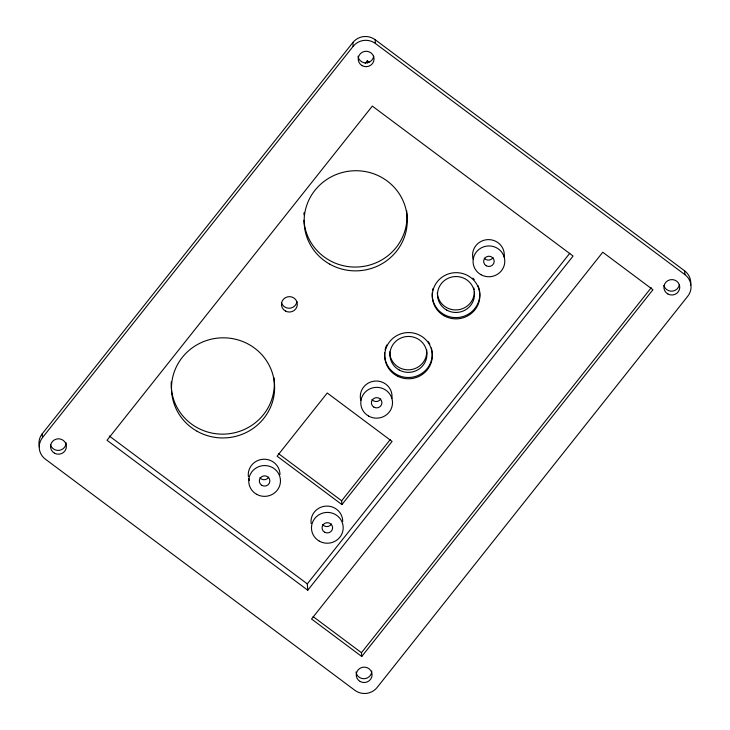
<?xml version="1.0" encoding="UTF-8"?>
<svg xmlns="http://www.w3.org/2000/svg" width="730" height="730" viewBox="0 0 730 730"><rect width="100%" height="100%" fill="white"/><g stroke="black" fill="none" stroke-linecap="round" stroke-linejoin="round"><path stroke-width="1.09" d="M39.456 447.125A15.868 15.403 -4.3 0 1 42.249 433.766L352.864 42.532A15.868 15.403 -4.3 0 1 375.12 39.675L684.621 270.839A15.868 15.403 -4.3 0 1 690.635 285.065M684.621 270.839L684.913 274.644A15.868 15.403 -4.3 0 1 687.751 296.234L377.136 687.468A15.868 15.403 -4.3 0 1 354.88 690.324L45.379 459.161A15.868 15.403 -4.3 0 1 42.532 437.562L353.147 46.337L352.864 42.532M365.173 63.51L367.299 60.836L369.124 62.196M341.932 504.585L392.083 441.422L327.259 392.995L277.108 456.168L341.932 504.585L341.649 500.789L390.386 439.396M307.768 590.214L573.087 256.038L372.327 106.096L107.009 440.272L307.768 590.214L307.293 583.881L569.783 253.273M361.751 656.498L652.948 289.719L602.761 252.233L311.555 619.013L361.751 656.498L361.459 652.693L651.242 287.702M353.147 46.337A15.868 15.403 -4.3 0 1 375.402 43.481L684.913 274.644M278.641 453.731L341.649 500.789M109.272 435.983L307.293 583.881M313.097 616.576L361.459 652.693M375.12 39.675L375.402 43.481M367.299 60.836L367.455 62.944M42.249 433.766L42.532 437.562M371.807 671.016A7.93 7.701 -4.3 0 1 364.361 678.708A7.93 7.701 -4.3 0 1 356.003 672.029M679.402 284.499A7.93 7.701 -4.3 0 1 663.88 285.494M373.705 56.174A7.93 7.701 -4.3 0 1 357.974 56.183M66.102 442.699A7.93 7.701 -4.3 0 1 50.498 444.698M296.955 301.536A7.93 7.701 -4.3 0 1 281.424 302.53M474.308 291.954A18.515 17.967 -4.3 0 1 456.131 309.931A18.515 17.967 -4.3 0 1 437.316 292.757M473.889 288.067A18.515 17.967 -4.3 0 1 474.162 289.609M426.749 351.86A18.515 17.967 -4.3 0 1 408.17 369.845A18.515 17.967 -4.3 0 1 389.738 351.878M426.603 349.515A18.515 17.967 -4.3 0 1 426.74 351.075M478.013 285.64A23.798 23.104 -4.3 0 1 459.526 317.331A23.798 23.104 -4.3 0 1 432.297 292.493M432.58 290.494A23.798 23.104 -4.3 0 1 433.036 288.532M472.885 278.148A23.798 23.104 -4.3 0 1 474.281 279.636M431.977 350.966A23.798 23.104 -4.3 0 1 409.284 377.492A23.798 23.104 -4.3 0 1 384.701 352.818M385.13 349.825A23.798 23.104 -4.3 0 1 386.727 345.025M428.318 341.631A23.798 23.104 -4.3 0 1 429.851 344.25M431.33 348.009A23.798 23.104 -4.3 0 1 431.804 349.971M360.802 400.314A15.868 15.403 -4.3 0 1 375.311 381.051A15.868 15.403 -4.3 0 1 391.873 398.534M273.914 377.519A51.575 50.06 -4.3 0 1 224.813 434.104A51.575 50.06 -4.3 0 1 171.258 381.927M406.573 210.432A51.575 50.06 -4.3 0 1 360.273 266.815A51.575 50.06 -4.3 0 1 303.963 220.296M303.917 214.839A51.575 50.06 -4.3 0 1 304.072 212.649M268.695 477.183A5.292 5.137 -4.3 0 1 259.916 477.748M311.126 523.492A15.868 15.403 -4.3 0 1 325.881 506.109A15.868 15.403 -4.3 0 1 342.726 521.466M249.441 480.523A15.868 15.403 -4.3 0 1 248.784 478.615M248.382 476.635A15.868 15.403 -4.3 0 1 263.147 459.252A15.868 15.403 -4.3 0 1 279.982 474.609M380.741 398.991A5.292 5.137 -4.3 0 1 371.962 399.556M331.429 524.04A5.292 5.137 -4.3 0 1 322.651 524.605M473.104 259.004A15.868 15.403 -4.3 0 1 487.476 239.641A15.868 15.403 -4.3 0 1 504.165 257.015M493.015 257.58A5.292 5.137 -4.3 0 1 484.236 258.137M360.164 681.501A7.93 7.701 -4.3 0 0 372.09 674.821A7.93 7.701 -4.3 0 0 360.219 668.16A7.93 7.701 -4.3 0 0 360.164 681.501M667.841 293.971A7.93 7.701 -4.3 0 0 679.767 287.291A7.93 7.701 -4.3 0 0 667.895 280.63A7.93 7.701 -4.3 0 0 667.841 293.971M362.135 65.645A7.93 7.701 -4.3 0 0 374.061 58.975A7.93 7.701 -4.3 0 0 362.19 52.304A7.93 7.701 -4.3 0 0 362.135 65.645M54.458 453.175A7.93 7.701 -4.3 0 0 66.384 446.495A7.93 7.701 -4.3 0 0 54.513 439.834A7.93 7.701 -4.3 0 0 54.458 453.175M285.384 311.007A7.93 7.701 -4.3 0 0 297.311 304.337A7.93 7.701 -4.3 0 0 285.439 297.667A7.93 7.701 -4.3 0 0 285.384 311.007M446.678 310.067A18.515 17.967 -4.3 0 0 474.5 294.491A18.515 17.967 -4.3 0 0 446.806 278.942A18.515 17.967 -4.3 0 0 446.678 310.067M399.118 369.973A18.515 17.967 -4.3 0 0 426.94 354.397A18.515 17.967 -4.3 0 0 399.246 338.848A18.515 17.967 -4.3 0 0 399.118 369.973M444.114 315.78A23.798 23.104 -4.3 0 0 479.884 295.75A23.798 23.104 -4.3 0 0 444.278 275.757A23.798 23.104 -4.3 0 0 444.114 315.78M397.841 376.361A23.798 23.104 -4.3 0 0 432.288 354.232A23.798 23.104 -4.3 0 0 395.459 336.421A23.798 23.104 -4.3 0 0 397.841 376.361M480.933 274.69A15.868 15.403 -4.3 0 0 504.786 261.34A15.868 15.403 -4.3 0 0 481.043 248.008A15.868 15.403 -4.3 0 0 480.933 274.69M486.262 265.793A5.292 5.137 -4.3 0 0 494.21 261.34A5.292 5.137 -4.3 0 0 486.299 256.905A5.292 5.137 -4.3 0 0 486.262 265.793M368.568 416.045A15.868 15.403 -4.3 0 0 392.512 402.86A15.868 15.403 -4.3 0 0 368.869 389.364A15.868 15.403 -4.3 0 0 368.568 416.045M373.988 407.203A5.292 5.137 -4.3 0 0 381.936 402.759A5.292 5.137 -4.3 0 0 374.025 398.315A5.292 5.137 -4.3 0 0 373.988 407.203M197.091 431.257A51.575 50.06 -4.3 0 0 274.617 387.858A51.575 50.06 -4.3 0 0 197.447 344.533A51.575 50.06 -4.3 0 0 197.091 431.257M329.75 264.169A51.575 50.06 -4.3 0 0 407.276 220.77A51.575 50.06 -4.3 0 0 330.106 177.445A51.575 50.06 -4.3 0 0 329.75 264.169M261.933 485.404A5.292 5.137 -4.3 0 0 269.89 480.951A5.292 5.137 -4.3 0 0 261.97 476.508A5.292 5.137 -4.3 0 0 261.933 485.404M319.348 541.158A15.868 15.403 -4.3 0 0 343.2 527.799A15.868 15.403 -4.3 0 0 319.457 514.477A15.868 15.403 -4.3 0 0 319.348 541.158M324.677 532.261A5.292 5.137 -4.3 0 0 332.624 527.808A5.292 5.137 -4.3 0 0 324.713 523.364A5.292 5.137 -4.3 0 0 324.677 532.261M256.613 494.301A15.868 15.403 -4.3 0 0 280.466 480.942A15.868 15.403 -4.3 0 0 256.723 467.62A15.868 15.403 -4.3 0 0 256.613 494.301"/></g></svg>
